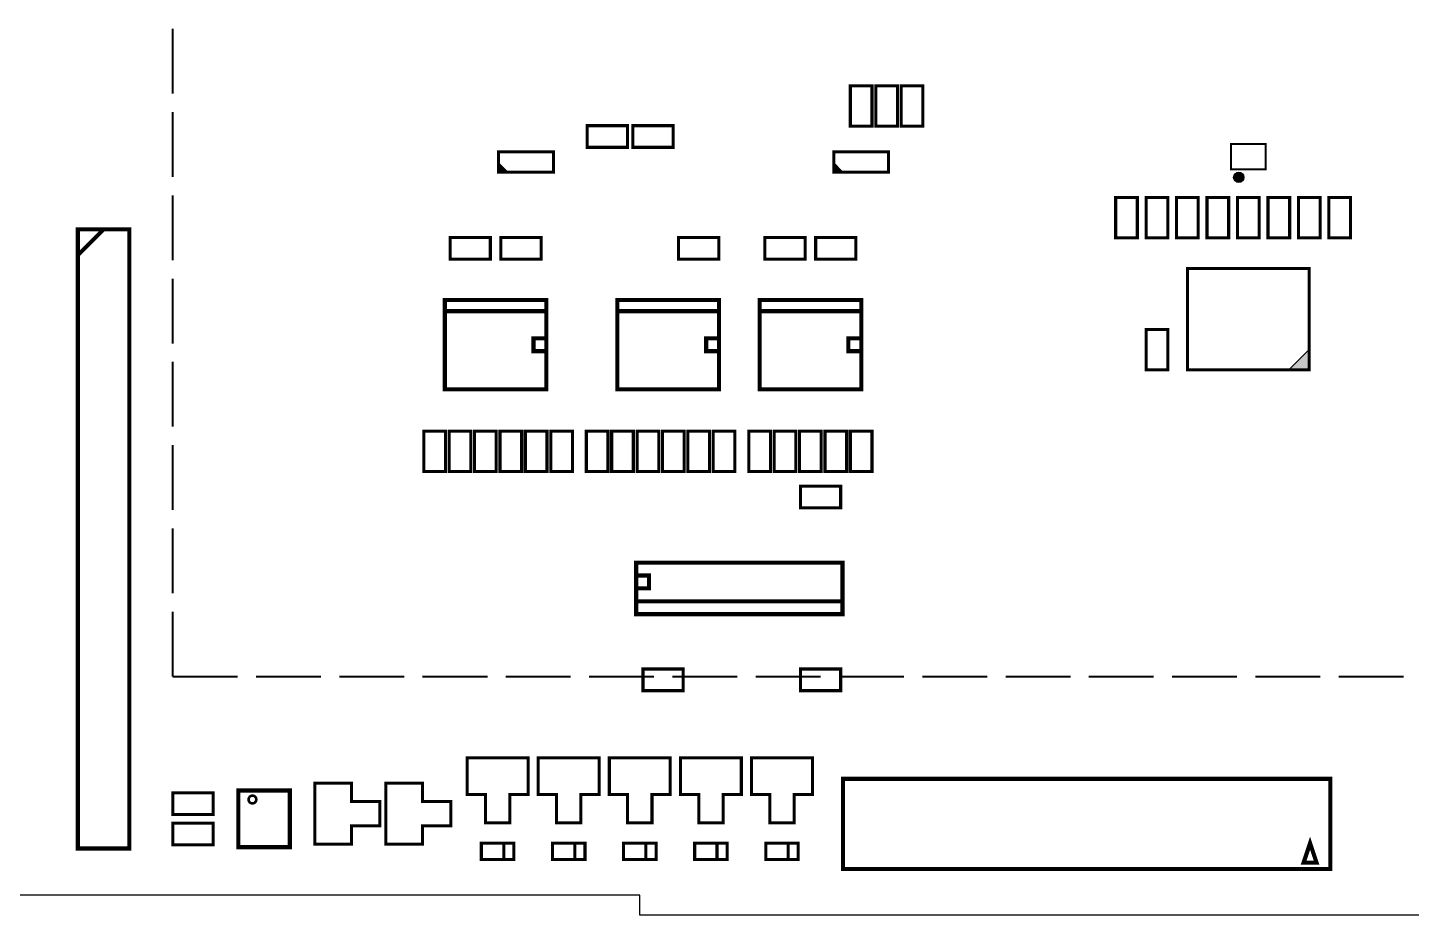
# Model space of a CAD drawing. Extents: x -18 to 363, y 0 to 182.
# Drawn here: x 92.9 to 161, y 0 to 43.7 of the extents above; entities that cross this region are included whole.
import ezdxf

# ---------------------------------------------------------------- set-up
doc = ezdxf.new("R2010")
doc.units = 0
doc.header["$MEASUREMENT"] = 0
doc.layers.add('ASSEMBLY_OUTLINES_TOP', color=181, linetype='CONTINUOUS')
doc.layers.add('BOARD_OUTLINE', color=150, linetype='CONTINUOUS')

msp = doc.modelspace()

# ---------------------------------------------------------------- hatches: boundary and pattern name
at = {"layer": 'ASSEMBLY_OUTLINES_TOP'}
for points in [[(116, 36.595), (116.5, 36.595), (116, 37.095)], [(132.5, 36.595), (133, 36.595), (132.5, 37.095)], [(154.96, 26.851), (155.96, 26.851), (155.96, 27.851)]]:
    msp.add_hatch(color=256, dxfattribs=at).paths.add_polyline_path(points, flags=0)
h = msp.add_hatch(color=256, dxfattribs=at)
edge = h.paths.add_edge_path()
edge.add_arc((152.49, 36.335), 0.254, 0, 360)

# ---------------------------------------------------------------- linework, layer by layer
for points, const_width in [([(100, 40.4535), (100, 43.6539)], 0.1), ([(100, 36.353), (100, 39.5534)], 0.1), ([(100, 32.2525), (100, 35.4529)], 0.1), ([(95.33, 32.5), (96.6, 33.77)], 0.2032), ([(100, 28.152), (100, 31.3524)], 0.1), ([(118.4019, 29.746), (113.3981, 29.746)], 0.2032), ([(126.9019, 29.746), (121.8981, 29.746)], 0.2032), ([(133.9019, 29.746), (128.8981, 29.746)], 0.2032), ([(100, 24.0515), (100, 27.2519)], 0.1), ([(100, 19.951), (100, 23.1514)], 0.1), ([(100, 15.8505), (100, 19.0509)], 0.1), ([(100, 11.75), (100, 14.9504)], 0.1), ([(132.98, 15.46), (122.82, 15.46)], 0.2032), ([(100, 11.75), (103.2004, 11.75)], 0.1), ([(104.1005, 11.75), (107.3009, 11.75)], 0.1), ([(108.201, 11.75), (111.4014, 11.75)], 0.1), ([(112.3015, 11.75), (115.5019, 11.75)], 0.1), ([(116.402, 11.75), (119.6024, 11.75)], 0.1), ([(120.5025, 11.75), (123.7029, 11.75)], 0.1), ([(124.603, 11.75), (127.8034, 11.75)], 0.1), ([(128.7035, 11.75), (131.9039, 11.75)], 0.1), ([(132.804, 11.75), (136.0044, 11.75)], 0.1), ([(136.9045, 11.75), (140.1049, 11.75)], 0.1), ([(141.005, 11.75), (144.2054, 11.75)], 0.1), ([(145.1055, 11.75), (148.3059, 11.75)], 0.1), ([(149.206, 11.75), (152.4064, 11.75)], 0.1), ([(153.3065, 11.75), (156.5069, 11.75)], 0.1), ([(157.407, 11.75), (160.6074, 11.75)], 0.1), ([(116.3, 3.55), (116.3, 2.75)], 0.15), ([(119.8, 3.55), (119.8, 2.75)], 0.15), ([(123.3, 3.55), (123.3, 2.75)], 0.15), ([(126.8, 3.55), (126.8, 2.75)], 0.15), ([(130.3, 3.55), (130.3, 2.75)], 0.15)]:
    msp.add_lwpolyline(points, dxfattribs=dict(at, const_width=const_width))
for points, const_width in [([(133.3666, 38.8544), (133.3666, 40.8356), (134.4334, 40.8356), (134.4334, 38.8544)], 0.1524), ([(134.6166, 38.8544), (134.6166, 40.8356), (135.6834, 40.8356), (135.6834, 38.8544)], 0.1524), ([(135.8666, 38.8544), (135.8666, 40.8356), (136.9334, 40.8356), (136.9334, 38.8544)], 0.1524), ([(120.4094, 37.8116), (120.4094, 38.8784), (122.3906, 38.8784), (122.3906, 37.8116)], 0.1524), ([(122.6594, 37.8116), (122.6594, 38.8784), (124.6406, 38.8784), (124.6406, 37.8116)], 0.1524), ([(116.05, 36.595), (116.05, 37.595), (118.75, 37.595), (118.75, 36.595)], 0.15), ([(132.55, 36.595), (132.55, 37.595), (135.25, 37.595), (135.25, 36.595)], 0.15), ([(152.11, 36.726), (152.11, 37.976), (153.81, 37.976), (153.81, 36.726)], 0.1), ([(146.4266, 33.3604), (146.4266, 35.3416), (147.4934, 35.3416), (147.4934, 33.3604)], 0.1524), ([(147.9266, 33.3604), (147.9266, 35.3416), (148.9934, 35.3416), (148.9934, 33.3604)], 0.1524), ([(149.4266, 33.3604), (149.4266, 35.3416), (150.4934, 35.3416), (150.4934, 33.3604)], 0.1524), ([(150.9266, 33.3604), (150.9266, 35.3416), (151.9934, 35.3416), (151.9934, 33.3604)], 0.1524), ([(152.4266, 33.3604), (152.4266, 35.3416), (153.4934, 35.3416), (153.4934, 33.3604)], 0.1524), ([(153.9266, 33.3604), (153.9266, 35.3416), (154.9934, 35.3416), (154.9934, 33.3604)], 0.1524), ([(155.4266, 33.3604), (155.4266, 35.3416), (156.4934, 35.3416), (156.4934, 33.3604)], 0.1524), ([(156.9266, 33.3604), (156.9266, 35.3416), (157.9934, 35.3416), (157.9934, 33.3604)], 0.1524), ([(95.33, 3.29), (95.33, 33.77), (97.87, 33.77), (97.87, 3.29)], 0.2032), ([(113.6594, 32.3116), (113.6594, 33.3784), (115.6406, 33.3784), (115.6406, 32.3116)], 0.1524), ([(116.1594, 32.3116), (116.1594, 33.3784), (118.1406, 33.3784), (118.1406, 32.3116)], 0.1524), ([(124.9094, 32.3116), (124.9094, 33.3784), (126.8906, 33.3784), (126.8906, 32.3116)], 0.1524), ([(129.1594, 32.3116), (129.1594, 33.3784), (131.1406, 33.3784), (131.1406, 32.3116)], 0.1524), ([(131.6594, 32.3116), (131.6594, 33.3784), (133.6406, 33.3784), (133.6406, 32.3116)], 0.1524), ([(149.96, 26.851), (149.96, 31.851), (155.96, 31.851), (155.96, 26.851)], 0.15), ([(113.3981, 25.8979), (113.3981, 30.2921), (118.4019, 30.2921), (118.4019, 25.8979)], 0.2032), ([(121.8981, 25.8979), (121.8981, 30.2921), (126.9019, 30.2921), (126.9019, 25.8979)], 0.2032), ([(128.8981, 25.8979), (128.8981, 30.2921), (133.9019, 30.2921), (133.9019, 25.8979)], 0.2032), ([(147.9266, 26.8604), (147.9266, 28.8416), (148.9934, 28.8416), (148.9934, 26.8604)], 0.1524), ([(117.7669, 27.7775), (117.7669, 28.4125), (118.4019, 28.4125), (118.4019, 27.7775)], 0.2032), ([(126.2669, 27.7775), (126.2669, 28.4125), (126.9019, 28.4125), (126.9019, 27.7775)], 0.2032), ([(133.2669, 27.7775), (133.2669, 28.4125), (133.9019, 28.4125), (133.9019, 27.7775)], 0.2032), ([(112.3666, 21.8544), (112.3666, 23.8356), (113.4334, 23.8356), (113.4334, 21.8544)], 0.1524), ([(113.6166, 21.8544), (113.6166, 23.8356), (114.6834, 23.8356), (114.6834, 21.8544)], 0.1524), ([(114.8666, 21.8544), (114.8666, 23.8356), (115.9334, 23.8356), (115.9334, 21.8544)], 0.1524), ([(116.1166, 21.8544), (116.1166, 23.8356), (117.1834, 23.8356), (117.1834, 21.8544)], 0.1524), ([(117.3666, 21.8544), (117.3666, 23.8356), (118.4334, 23.8356), (118.4334, 21.8544)], 0.1524), ([(118.6166, 21.8544), (118.6166, 23.8356), (119.6834, 23.8356), (119.6834, 21.8544)], 0.1524), ([(120.3666, 21.8544), (120.3666, 23.8356), (121.4334, 23.8356), (121.4334, 21.8544)], 0.1524), ([(121.6166, 21.8544), (121.6166, 23.8356), (122.6834, 23.8356), (122.6834, 21.8544)], 0.1524), ([(122.8666, 21.8544), (122.8666, 23.8356), (123.9334, 23.8356), (123.9334, 21.8544)], 0.1524), ([(124.1166, 21.8544), (124.1166, 23.8356), (125.1834, 23.8356), (125.1834, 21.8544)], 0.1524), ([(125.3666, 21.8544), (125.3666, 23.8356), (126.4334, 23.8356), (126.4334, 21.8544)], 0.1524), ([(126.6166, 21.8544), (126.6166, 23.8356), (127.6834, 23.8356), (127.6834, 21.8544)], 0.1524), ([(128.3666, 21.8544), (128.3666, 23.8356), (129.4334, 23.8356), (129.4334, 21.8544)], 0.1524), ([(129.6166, 21.8544), (129.6166, 23.8356), (130.6834, 23.8356), (130.6834, 21.8544)], 0.1524), ([(130.8666, 21.8544), (130.8666, 23.8356), (131.9334, 23.8356), (131.9334, 21.8544)], 0.1524), ([(132.1166, 21.8544), (132.1166, 23.8356), (133.1834, 23.8356), (133.1834, 21.8544)], 0.1524), ([(133.3666, 21.8544), (133.3666, 23.8356), (134.4334, 23.8356), (134.4334, 21.8544)], 0.1524), ([(130.9094, 20.0616), (130.9094, 21.1284), (132.8906, 21.1284), (132.8906, 20.0616)], 0.1524), ([(122.82, 14.825), (122.82, 17.365), (132.98, 17.365), (132.98, 14.825)], 0.2032), ([(122.82, 16.095), (122.82, 16.73), (123.455, 16.73), (123.455, 16.095)], 0.2032), ([(123.1594, 11.0616), (123.1594, 12.1284), (125.1406, 12.1284), (125.1406, 11.0616)], 0.1524), ([(130.9094, 11.0616), (130.9094, 12.1284), (132.8906, 12.1284), (132.8906, 11.0616)], 0.1524), ([(114.5, 7.75), (117.5, 7.75), (117.5, 5.95), (116.6, 5.95), (116.6, 4.55), (115.4, 4.55), (115.4, 5.95), (114.5, 5.95)], 0.15), ([(118, 7.75), (121, 7.75), (121, 5.95), (120.1, 5.95), (120.1, 4.55), (118.9, 4.55), (118.9, 5.95), (118, 5.95)], 0.15), ([(121.5, 7.75), (124.5, 7.75), (124.5, 5.95), (123.6, 5.95), (123.6, 4.55), (122.4, 4.55), (122.4, 5.95), (121.5, 5.95)], 0.15), ([(125, 7.75), (128, 7.75), (128, 5.95), (127.1, 5.95), (127.1, 4.55), (125.9, 4.55), (125.9, 5.95), (125, 5.95)], 0.15), ([(128.5, 7.75), (131.5, 7.75), (131.5, 5.95), (130.6, 5.95), (130.6, 4.55), (129.4, 4.55), (129.4, 5.95), (128.5, 5.95)], 0.15), ([(133, 2.277), (133, 6.723), (157, 6.723), (157, 2.277)], 0.2032), ([(103.23, 3.353), (103.23, 6.147), (105.77, 6.147), (105.77, 3.353)], 0.2032), ([(107, 3.5), (107, 6.5), (108.8, 6.5), (108.8, 5.6), (110.2, 5.6), (110.2, 4.4), (108.8, 4.4), (108.8, 3.5)], 0.15), ([(110.5, 3.5), (110.5, 6.5), (112.3, 6.5), (112.3, 5.6), (113.7, 5.6), (113.7, 4.4), (112.3, 4.4), (112.3, 3.5)], 0.15), ([(100.0094, 4.9666), (100.0094, 6.0334), (101.9906, 6.0334), (101.9906, 4.9666)], 0.1524), ([(100.0094, 3.4666), (100.0094, 4.5334), (101.9906, 4.5334), (101.9906, 3.4666)], 0.1524), ([(115.2, 2.75), (115.2, 3.55), (116.8, 3.55), (116.8, 2.75)], 0.1524), ([(118.7, 2.75), (118.7, 3.55), (120.3, 3.55), (120.3, 2.75)], 0.1524), ([(122.2, 2.75), (122.2, 3.55), (123.8, 3.55), (123.8, 2.75)], 0.1524), ([(125.7, 2.75), (125.7, 3.55), (127.3, 3.55), (127.3, 2.75)], 0.1524), ([(129.2, 2.75), (129.2, 3.55), (130.8, 3.55), (130.8, 2.75)], 0.1524), ([(156.3175, 2.595), (156, 3.5475), (155.6825, 2.595)], 0.2032)]:
    msp.add_lwpolyline(points, close=True, dxfattribs=dict(at, const_width=const_width))
for points in [[(116, 36.595), (116.5, 36.595), (116, 37.095)], [(132.5, 36.595), (133, 36.595), (132.5, 37.095)], [(154.96, 26.851), (155.96, 26.851), (155.96, 27.851)]]:
    msp.add_lwpolyline(points, close=True, dxfattribs=at)
at = {"layer": 'ASSEMBLY_OUTLINES_TOP', "const_width": 0.381}
msp.add_lwpolyline([(103.865, 5.7025, -1), (103.992, 5.7025, -1)], format="xyb", close=True, dxfattribs=at)
at = {"layer": 'ASSEMBLY_OUTLINES_TOP'}
msp.add_circle((152.49, 36.335), 0.254, dxfattribs=at)
at = {"layer": 'BOARD_OUTLINE'}
msp.add_lwpolyline([(172.5, 0), (123, 0), (123, 1), (33.5, 1, -0.414213562)], format="xyb", dxfattribs=at)

doc.saveas('drawing.dxf')
